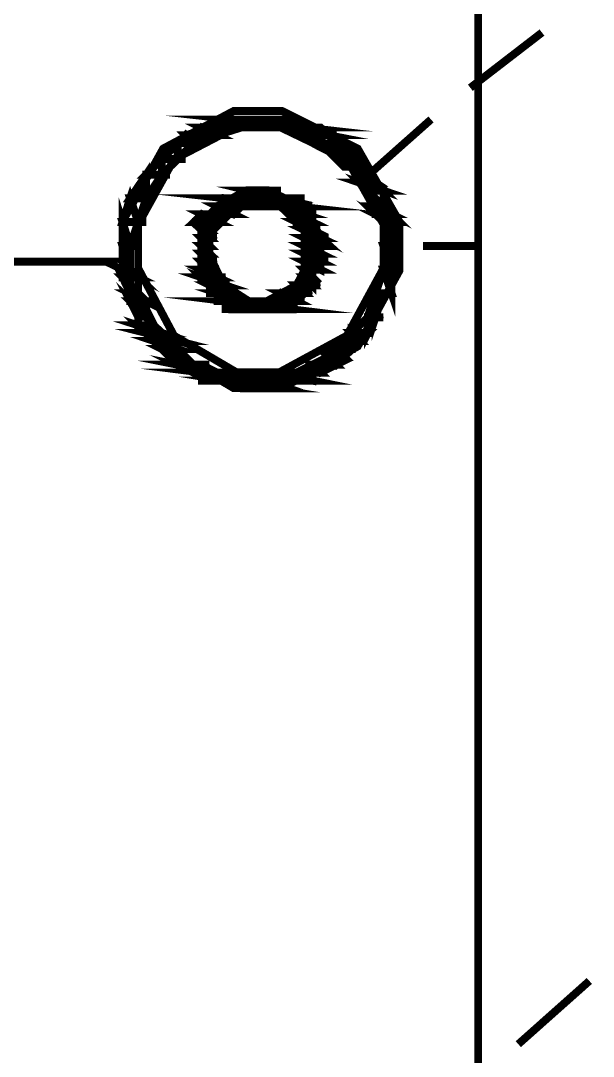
# Model space of a CAD drawing. Header units: metres. Extents: x -593 to 248, y 430 to 1024.
# Drawn here: x 36.92 to 39.99, y 674.62 to 680.17 of the extents above; entities that cross this region are included whole.
import ezdxf

# ---------------------------------------------------------------- set-up
doc = ezdxf.new("R2010")
doc.units = ezdxf.units.M
doc.header["$MEASUREMENT"] = 0
doc.layers.add('C00-00-00-BLACK', color=7, linetype='Continuous')
doc.layers.add('CFF-00-00', color=1, linetype='Continuous')

msp = doc.modelspace()

# ---------------------------------------------------------------- linework, layer by layer
at = {"layer": 'C00-00-00-BLACK', "const_width": 0.0423}
for points in [[(39.37, 671.0774), (39.37, 691.1284)], [(39.328, 679.8094), (39.712, 680.1054)], [(38.735, 679.3004), (39.117, 679.6394)], [(39.074, 678.9614), (39.37, 678.9614)], [(39.585, 674.6814), (39.966, 675.0204)]]:
    msp.add_lwpolyline(points, dxfattribs=at)
for points in [[(38.947, 678.9614), (38.947, 679.0924), (38.724, 679.4834), (38.319, 679.6844), (38.185, 679.6844), (38.058, 679.6844), (37.681, 679.4834), (37.463, 679.0924), (37.463, 678.9614), (37.463, 678.8274), (37.681, 678.4224), (38.058, 678.1994), (38.185, 678.1994), (38.319, 678.1994), (38.724, 678.4224), (38.947, 678.8274), (38.947, 678.9614)], [(38.355, 679.6394), (38.058, 679.6394), (38.439, 679.5964), (38.355, 679.6394)], [(38.058, 679.6394), (38.439, 679.5964), (37.929, 679.5964), (38.058, 679.6394)], [(38.1, 679.6394), (38.355, 679.6394), (38.058, 679.6394), (38.1, 679.6394)], [(38.185, 679.6394), (38.312, 679.6394), (38.1, 679.6394), (38.185, 679.6394)], [(38.312, 679.6394), (38.1, 679.6394), (38.355, 679.6394), (38.312, 679.6394)], [(38.355, 679.5964), (38.566, 679.5554), (38.439, 679.5554), (38.355, 679.5964)], [(38.439, 679.5554), (38.651, 679.4704), (38.566, 679.4704), (38.439, 679.5554)], [(38.862, 678.9614), (38.862, 679.0784), (38.666, 679.4254), (38.305, 679.5994), (38.185, 679.5994), (38.073, 679.5994), (37.739, 679.4254), (37.547, 679.0784), (37.547, 678.9614), (37.547, 678.8414), (37.739, 678.4804), (38.073, 678.2844), (38.185, 678.2844), (38.305, 678.2844), (38.666, 678.4804), (38.862, 678.8414), (38.862, 678.9614)], [(37.801, 679.5554), (37.843, 679.5124), (37.759, 679.5124), (37.801, 679.5554)], [(37.929, 679.5554), (37.801, 679.5554), (37.843, 679.5124), (37.929, 679.5554)], [(37.843, 679.5554), (37.929, 679.5554), (37.799, 679.5554), (37.843, 679.5554)], [(37.886, 679.5964), (37.97, 679.5554), (37.843, 679.5554), (37.886, 679.5964)], [(38.1, 679.5964), (37.886, 679.5964), (37.97, 679.5554), (38.1, 679.5964)], [(37.97, 679.5554), (37.843, 679.5554), (37.929, 679.5554), (37.97, 679.5554)], [(37.929, 679.5964), (38.481, 679.5964), (37.886, 679.5964), (37.929, 679.5964)], [(37.886, 679.5964), (38.481, 679.5964), (38.524, 679.5964), (37.886, 679.5964)], [(38.481, 679.5964), (38.524, 679.5964), (37.886, 679.5964), (38.481, 679.5964)], [(38.1, 679.5964), (38.143, 679.5964), (37.886, 679.5964), (38.1, 679.5964)], [(38.1, 679.5964), (37.886, 679.5964), (38.228, 679.5964), (38.1, 679.5964)], [(38.439, 679.5964), (37.929, 679.5964), (38.481, 679.5964), (38.439, 679.5964)], [(38.524, 679.5964), (38.355, 679.5964), (38.566, 679.5554), (38.524, 679.5964)], [(38.481, 679.5964), (38.228, 679.5964), (38.524, 679.5964), (38.481, 679.5964)], [(38.228, 679.5964), (38.524, 679.5964), (38.355, 679.5964), (38.228, 679.5964)], [(38.566, 679.5554), (38.439, 679.5554), (38.651, 679.4704), (38.566, 679.5554)], [(38.439, 679.5554), (38.568, 679.5554), (38.611, 679.5554), (38.439, 679.5554)], [(38.568, 679.5554), (38.611, 679.5554), (38.439, 679.5554), (38.568, 679.5554)], [(37.759, 679.5124), (37.759, 679.4274), (37.674, 679.4274), (37.759, 679.5124)], [(37.843, 679.5124), (37.759, 679.5124), (37.759, 679.4274), (37.843, 679.5124)], [(38.566, 679.4704), (38.735, 679.3854), (38.651, 679.3854), (38.566, 679.4704)], [(37.674, 679.4274), (37.674, 679.3434), (37.59, 679.3434), (37.674, 679.4274)], [(38.692, 679.4704), (38.566, 679.4704), (38.735, 679.3854), (38.692, 679.4704)], [(38.692, 679.4704), (38.735, 679.4704), (38.566, 679.4704), (38.692, 679.4704)], [(38.692, 679.4704), (38.566, 679.4704), (38.651, 679.4704), (38.692, 679.4704)], [(37.59, 679.3434), (37.59, 679.2164), (37.504, 679.2164), (37.59, 679.3434)], [(37.674, 679.4274), (37.759, 679.4274), (37.801, 679.4274), (37.674, 679.4274)], [(37.759, 679.4274), (37.801, 679.4274), (37.674, 679.4274), (37.759, 679.4274)], [(37.759, 679.4274), (37.674, 679.4274), (37.674, 679.3434), (37.759, 679.4274)], [(38.778, 679.3854), (38.692, 679.3854), (38.82, 679.3004), (38.778, 679.3854)], [(38.735, 679.3854), (38.651, 679.3854), (38.778, 679.3854), (38.735, 679.3854)], [(38.651, 679.3854), (38.778, 679.3854), (38.692, 679.3854), (38.651, 679.3854)], [(38.692, 679.3854), (38.82, 679.3004), (38.735, 679.3004), (38.692, 679.3854)], [(37.59, 679.3434), (37.674, 679.3434), (37.717, 679.3434), (37.59, 679.3434)], [(37.674, 679.3434), (37.717, 679.3434), (37.59, 679.3434), (37.674, 679.3434)], [(37.674, 679.3434), (37.59, 679.3434), (37.59, 679.2164), (37.674, 679.3434)], [(38.735, 679.3004), (38.862, 679.2574), (38.778, 679.2574), (38.735, 679.3004)], [(38.778, 679.2574), (38.862, 679.1734), (38.82, 679.1734), (38.778, 679.2574)], [(38.82, 679.3004), (38.735, 679.3004), (38.862, 679.2574), (38.82, 679.3004)], [(37.504, 679.2164), (37.547, 679.0894), (37.463, 679.0894), (37.504, 679.2164)], [(37.59, 679.2164), (37.504, 679.2164), (37.547, 679.0894), (37.59, 679.2164)], [(37.504, 679.2164), (37.59, 679.2164), (37.632, 679.2164), (37.504, 679.2164)], [(37.59, 679.2164), (37.632, 679.2164), (37.504, 679.2164), (37.59, 679.2164)], [(38.396, 679.2164), (38.016, 679.2164), (38.396, 679.1734), (38.396, 679.2164)], [(38.524, 678.9614), (38.524, 679.0154), (38.418, 679.1754), (38.243, 679.2604), (38.185, 679.2604), (38.131, 679.2604), (37.973, 679.1754), (37.889, 679.0154), (37.889, 678.9614), (37.889, 678.9034), (37.973, 678.7294), (38.131, 678.6234), (38.185, 678.6234), (38.243, 678.6234), (38.418, 678.7294), (38.524, 678.9034), (38.524, 678.9614)], [(38.481, 678.9614), (38.481, 679.0264), (38.258, 679.2164), (38.185, 679.2164), (38.12, 679.2164), (37.929, 679.0264), (37.929, 678.9614), (37.929, 678.9094), (38.007, 678.7504), (38.14, 678.6654), (38.185, 678.6654), (38.237, 678.6654), (38.396, 678.7504), (38.481, 678.9094), (38.481, 678.9614)], [(38.143, 679.2574), (38.312, 679.2164), (38.058, 679.2164), (38.143, 679.2574)], [(38.269, 679.2574), (38.143, 679.2574), (38.312, 679.2164), (38.269, 679.2574)], [(38.016, 679.2164), (38.396, 679.1734), (38.016, 679.1734), (38.016, 679.2164)], [(38.058, 679.2164), (38.355, 679.2164), (38.016, 679.2164), (38.058, 679.2164)], [(38.396, 679.2164), (38.439, 679.2164), (38.016, 679.2164), (38.396, 679.2164)], [(38.396, 679.2164), (38.016, 679.2164), (38.355, 679.2164), (38.396, 679.2164)], [(38.312, 679.2164), (38.058, 679.2164), (38.312, 679.2164)], [(38.058, 679.2164), (38.312, 679.2164), (38.355, 679.2164), (38.058, 679.2164)], [(38.312, 679.2164), (38.058, 679.2164), (38.355, 679.2164), (38.312, 679.2164)], [(38.185, 679.2574), (38.228, 679.2574), (38.143, 679.2574), (38.185, 679.2574)], [(38.269, 679.2574), (38.312, 679.2574), (38.143, 679.2574), (38.269, 679.2574)], [(38.269, 679.2574), (38.143, 679.2574), (38.228, 679.2574), (38.269, 679.2574)], [(38.862, 679.2574), (38.778, 679.2574), (38.862, 679.1734), (38.862, 679.2574)], [(37.463, 679.0894), (37.504, 678.9614), (37.463, 678.9614), (37.463, 679.0894)], [(37.973, 679.1734), (38.058, 679.1314), (37.932, 679.1314), (37.973, 679.1734)], [(38.1, 679.1734), (37.973, 679.1734), (38.058, 679.1314), (38.1, 679.1734)], [(38.016, 679.1734), (38.1, 679.1734), (37.97, 679.1734), (38.016, 679.1734)], [(38.1, 679.1734), (37.97, 679.1734), (38.1, 679.1734)], [(37.97, 679.1734), (38.1, 679.1734), (38.143, 679.1734), (37.97, 679.1734)], [(38.016, 679.1734), (38.145, 679.1734), (38.188, 679.1734), (38.016, 679.1734)], [(38.145, 679.1734), (38.188, 679.1734), (38.016, 679.1734), (38.145, 679.1734)], [(38.143, 679.1734), (38.185, 679.1734), (38.016, 679.1734), (38.143, 679.1734)], [(38.143, 679.1734), (38.016, 679.1734), (38.185, 679.1734), (38.143, 679.1734)], [(38.143, 679.1734), (38.016, 679.1734), (38.1, 679.1734), (38.143, 679.1734)], [(38.396, 679.1734), (38.185, 679.1734), (38.396, 679.1734)], [(38.185, 679.1734), (38.396, 679.1734), (38.228, 679.1734), (38.185, 679.1734)], [(38.439, 679.1734), (38.312, 679.1734), (38.439, 679.1314), (38.439, 679.1734)], [(38.228, 679.1734), (38.357, 679.1734), (38.399, 679.1734), (38.228, 679.1734)], [(38.357, 679.1734), (38.399, 679.1734), (38.228, 679.1734), (38.357, 679.1734)], [(38.396, 679.1734), (38.228, 679.1734), (38.396, 679.1734)], [(38.228, 679.1734), (38.396, 679.1734), (38.269, 679.1734), (38.228, 679.1734)], [(38.312, 679.1734), (38.439, 679.1314), (38.355, 679.1314), (38.312, 679.1734)], [(38.396, 679.1734), (38.269, 679.1734), (38.439, 679.1734), (38.396, 679.1734)], [(38.269, 679.1734), (38.439, 679.1734), (38.312, 679.1734), (38.269, 679.1734)], [(38.439, 679.1734), (38.312, 679.1734), (38.439, 679.1734)], [(38.312, 679.1734), (38.439, 679.1734), (38.481, 679.1734), (38.312, 679.1734)], [(38.82, 679.1314), (38.905, 679.0894), (38.862, 679.0894), (38.82, 679.1314)], [(38.862, 679.1734), (38.82, 679.1734), (38.905, 679.1314), (38.862, 679.1734)], [(38.82, 679.1734), (38.905, 679.1314), (38.82, 679.1314), (38.82, 679.1734)], [(38.862, 679.0894), (38.905, 678.9594), (38.862, 678.9594), (38.862, 679.0894)], [(37.889, 679.1314), (37.973, 679.0894), (37.846, 679.0894), (37.889, 679.1314)], [(38.016, 679.1314), (37.889, 679.1314), (37.973, 679.0894), (38.016, 679.1314)], [(37.886, 679.0894), (37.929, 679.0464), (37.886, 679.0464), (37.886, 679.0894)], [(37.97, 679.1314), (38.016, 679.1314), (37.929, 679.1314), (37.97, 679.1314)], [(37.929, 679.1314), (38.013, 679.1314), (38.055, 679.1314), (37.929, 679.1314)], [(38.013, 679.1314), (38.055, 679.1314), (37.929, 679.1314), (38.013, 679.1314)], [(38.058, 679.1314), (37.97, 679.1314), (38.016, 679.1314), (38.058, 679.1314)], [(38.396, 679.0894), (38.481, 679.0464), (38.439, 679.0464), (38.396, 679.0894)], [(38.481, 679.1314), (38.396, 679.1314), (38.481, 679.0894), (38.481, 679.1314)], [(38.439, 679.1314), (38.355, 679.1314), (38.481, 679.1314), (38.439, 679.1314)], [(38.355, 679.1314), (38.481, 679.1314), (38.396, 679.1314), (38.355, 679.1314)], [(38.396, 679.1314), (38.481, 679.0894), (38.396, 679.0894), (38.396, 679.1314)], [(38.905, 679.1314), (38.82, 679.1314), (38.905, 679.0894), (38.905, 679.1314)], [(37.547, 679.0894), (37.463, 679.0894), (37.504, 678.9614), (37.547, 679.0894)], [(37.463, 679.0894), (37.547, 679.0894), (37.59, 679.0894), (37.463, 679.0894)], [(37.547, 679.0894), (37.59, 679.0894), (37.463, 679.0894), (37.547, 679.0894)], [(37.463, 678.9614), (37.504, 678.8314), (37.463, 678.8314), (37.463, 678.9614)], [(37.97, 679.0894), (37.886, 679.0894), (37.929, 679.0464), (37.97, 679.0894)], [(37.886, 679.0894), (37.97, 679.0894), (38.013, 679.0894), (37.886, 679.0894)], [(37.97, 679.0894), (38.013, 679.0894), (37.886, 679.0894), (37.97, 679.0894)], [(37.886, 679.0464), (37.929, 679.0044), (37.886, 679.0044), (37.886, 679.0464)], [(38.481, 679.0894), (38.396, 679.0894), (38.481, 679.0464), (38.481, 679.0894)], [(38.481, 679.0464), (38.439, 679.0464), (38.527, 679.0044), (38.481, 679.0464)], [(38.439, 679.0464), (38.527, 679.0044), (38.439, 679.0044), (38.439, 679.0464)], [(38.905, 679.0894), (38.862, 679.0894), (38.905, 678.9594), (38.905, 679.0894)], [(38.862, 678.9614), (38.905, 678.8314), (38.862, 678.8314), (38.862, 678.9614)], [(37.929, 679.0464), (37.886, 679.0464), (37.929, 679.0044), (37.929, 679.0464)], [(37.929, 679.0044), (37.886, 679.0044), (37.929, 678.9614), (37.929, 679.0044)], [(37.886, 679.0044), (37.929, 678.9614), (37.886, 678.9614), (37.886, 679.0044)], [(37.886, 679.0044), (37.929, 679.0044), (37.97, 679.0044), (37.886, 679.0044)], [(37.929, 679.0044), (37.97, 679.0044), (37.886, 679.0044), (37.929, 679.0044)], [(38.524, 679.0044), (38.439, 679.0044), (38.524, 678.9614), (38.524, 679.0044)], [(38.481, 679.0464), (38.439, 679.0464), (38.481, 679.0464)], [(38.439, 679.0464), (38.481, 679.0464), (38.524, 679.0464), (38.439, 679.0464)], [(38.439, 679.0044), (38.524, 678.9614), (38.439, 678.9614), (38.439, 679.0044)], [(38.527, 679.0044), (38.439, 679.0044), (38.527, 679.0044)], [(38.439, 679.0044), (38.527, 679.0044), (38.568, 679.0044), (38.439, 679.0044)], [(37.504, 678.9614), (37.463, 678.9614), (37.504, 678.8314), (37.504, 678.9614)], [(37.463, 678.9614), (37.504, 678.9614), (37.547, 678.9614), (37.463, 678.9614)], [(37.504, 678.9614), (37.547, 678.9614), (37.463, 678.9614), (37.504, 678.9614)], [(37.929, 678.9614), (37.886, 678.9614), (37.929, 678.9204), (37.929, 678.9614)], [(37.886, 678.9614), (37.929, 678.9204), (37.886, 678.9204), (37.886, 678.9614)], [(37.886, 678.9204), (37.929, 678.8774), (37.886, 678.8774), (37.886, 678.9204)], [(38.524, 678.9614), (38.439, 678.9614), (38.524, 678.9204), (38.524, 678.9614)], [(38.439, 678.9614), (38.524, 678.9204), (38.439, 678.9204), (38.439, 678.9614)], [(38.905, 678.9614), (38.862, 678.9614), (38.905, 678.8314), (38.905, 678.9614)], [(38.862, 678.9614), (38.905, 678.9614), (38.947, 678.9614), (38.862, 678.9614)], [(38.905, 678.9614), (38.947, 678.9614), (38.862, 678.9614), (38.905, 678.9614)], [(37.929, 678.9204), (37.886, 678.9204), (37.929, 678.8774), (37.929, 678.9204)], [(37.886, 678.8774), (37.929, 678.8344), (37.886, 678.8344), (37.886, 678.8774)], [(38.524, 678.9204), (38.439, 678.9204), (38.524, 678.8774), (38.524, 678.9204)], [(38.439, 678.9204), (38.524, 678.8774), (38.439, 678.8774), (38.439, 678.9204)], [(38.439, 678.8774), (38.524, 678.8344), (38.439, 678.8344), (38.439, 678.8774)], [(37.504, 678.8344), (37.463, 678.8344), (37.547, 678.7934), (37.504, 678.8344)], [(37.463, 678.7934), (37.547, 678.7084), (37.504, 678.7084), (37.463, 678.7934)], [(37.463, 678.8344), (37.547, 678.7934), (37.463, 678.7934), (37.463, 678.8344)], [(37.929, 678.8344), (37.886, 678.8344), (37.973, 678.7934), (37.929, 678.8344)], [(37.929, 678.8774), (37.886, 678.8774), (37.929, 678.8344), (37.929, 678.8774)], [(37.929, 678.8774), (37.886, 678.8774), (37.929, 678.8774)], [(37.886, 678.8774), (37.929, 678.8774), (37.97, 678.8774), (37.886, 678.8774)], [(37.886, 678.8344), (37.973, 678.7934), (37.886, 678.7934), (37.886, 678.8344)], [(37.929, 678.8344), (37.886, 678.8344), (37.929, 678.8344)], [(37.886, 678.8344), (37.929, 678.8344), (37.97, 678.8344), (37.886, 678.8344)], [(38.524, 678.8774), (38.439, 678.8774), (38.524, 678.8344), (38.524, 678.8774)], [(38.481, 678.8344), (38.439, 678.8344), (38.481, 678.7934), (38.481, 678.8344)], [(38.439, 678.8774), (38.524, 678.8774), (38.566, 678.8774), (38.439, 678.8774)], [(38.524, 678.8774), (38.566, 678.8774), (38.439, 678.8774), (38.524, 678.8774)], [(38.439, 678.8344), (38.481, 678.7934), (38.439, 678.7934), (38.439, 678.8344)], [(38.481, 678.8344), (38.524, 678.8344), (38.439, 678.8344), (38.481, 678.8344)], [(38.481, 678.8344), (38.439, 678.8344), (38.524, 678.8344), (38.481, 678.8344)], [(38.862, 678.8344), (38.905, 678.7084), (38.82, 678.7084), (38.862, 678.8344)], [(38.905, 678.8344), (38.862, 678.8344), (38.905, 678.7084), (38.905, 678.8344)], [(38.862, 678.8344), (38.905, 678.8344), (38.947, 678.8344), (38.862, 678.8344)], [(38.905, 678.8344), (38.947, 678.8344), (38.862, 678.8344), (38.905, 678.8344)], [(37.547, 678.7934), (37.463, 678.7934), (37.547, 678.7084), (37.547, 678.7934)], [(37.97, 678.7934), (37.886, 678.7934), (38.013, 678.7504), (37.97, 678.7934)], [(37.886, 678.7934), (38.013, 678.7504), (37.929, 678.7504), (37.886, 678.7934)], [(37.973, 678.7934), (37.886, 678.7934), (37.973, 678.7934)], [(37.886, 678.7934), (37.973, 678.7934), (38.016, 678.7934), (37.886, 678.7934)], [(38.439, 678.7934), (38.481, 678.7504), (38.396, 678.7504), (38.439, 678.7934)], [(38.481, 678.7934), (38.439, 678.7934), (38.481, 678.7504), (38.481, 678.7934)], [(38.82, 678.7084), (38.82, 678.5814), (38.778, 678.5814), (38.82, 678.7084)], [(37.547, 678.7084), (37.504, 678.7084), (37.59, 678.6654), (37.547, 678.7084)], [(37.504, 678.6654), (37.59, 678.5814), (37.547, 678.5814), (37.504, 678.6654)], [(37.504, 678.7084), (37.59, 678.6654), (37.504, 678.6654), (37.504, 678.7084)], [(38.016, 678.7504), (37.932, 678.7504), (38.016, 678.7084), (38.016, 678.7504)], [(37.932, 678.7504), (38.016, 678.7084), (37.932, 678.7084), (37.932, 678.7504)], [(37.973, 678.7084), (38.1, 678.6654), (37.973, 678.6654), (37.973, 678.7084)], [(38.396, 678.7504), (38.439, 678.7084), (38.355, 678.7084), (38.396, 678.7504)], [(38.481, 678.7504), (38.396, 678.7504), (38.439, 678.7084), (38.481, 678.7504)], [(38.481, 678.7504), (38.396, 678.7504), (38.481, 678.7504)], [(38.396, 678.7504), (38.481, 678.7504), (38.524, 678.7504), (38.396, 678.7504)], [(37.59, 678.6654), (37.504, 678.6654), (37.59, 678.5814), (37.59, 678.6654)], [(38.396, 678.6654), (38.016, 678.6654), (38.355, 678.6234), (38.396, 678.6654)], [(38.058, 678.7084), (37.973, 678.7084), (38.1, 678.6654), (38.058, 678.7084)], [(38.016, 678.7084), (37.932, 678.7084), (38.016, 678.7084)], [(37.932, 678.7084), (38.016, 678.7084), (38.058, 678.7084), (37.932, 678.7084)], [(38.016, 678.7084), (37.932, 678.7084), (38.058, 678.7084), (38.016, 678.7084)], [(37.932, 678.7084), (38.058, 678.7084), (37.973, 678.7084), (37.932, 678.7084)], [(38.143, 678.6654), (37.97, 678.6654), (38.185, 678.6654), (38.143, 678.6654)], [(37.97, 678.6654), (38.185, 678.6654), (38.016, 678.6654), (37.97, 678.6654)], [(38.143, 678.6654), (38.185, 678.6654), (37.973, 678.6654), (38.143, 678.6654)], [(38.143, 678.6654), (37.973, 678.6654), (38.1, 678.6654), (38.143, 678.6654)], [(38.016, 678.6654), (38.355, 678.6234), (38.016, 678.6234), (38.016, 678.6654)], [(38.016, 678.6654), (38.145, 678.6654), (38.188, 678.6654), (38.016, 678.6654)], [(38.145, 678.6654), (38.188, 678.6654), (38.016, 678.6654), (38.145, 678.6654)], [(38.228, 678.6654), (38.396, 678.6654), (38.185, 678.6654), (38.228, 678.6654)], [(38.269, 678.6654), (38.396, 678.6654), (38.228, 678.6654), (38.269, 678.6654)], [(38.396, 678.6654), (38.228, 678.6654), (38.396, 678.6654)], [(38.228, 678.6654), (38.396, 678.6654), (38.439, 678.6654), (38.228, 678.6654)], [(38.396, 678.6654), (38.228, 678.6654), (38.396, 678.6654)], [(38.312, 678.7084), (38.396, 678.6654), (38.269, 678.6654), (38.312, 678.7084)], [(38.439, 678.7084), (38.312, 678.7084), (38.396, 678.6654), (38.439, 678.7084)], [(38.396, 678.6654), (38.269, 678.6654), (38.396, 678.6654)], [(38.355, 678.7084), (38.439, 678.7084), (38.312, 678.7084), (38.355, 678.7084)], [(38.355, 678.7084), (38.439, 678.7084), (38.481, 678.7084), (38.355, 678.7084)], [(38.439, 678.7084), (38.481, 678.7084), (38.355, 678.7084), (38.439, 678.7084)], [(38.439, 678.7084), (38.355, 678.7084), (38.439, 678.7084)], [(38.862, 678.7084), (38.905, 678.7084), (38.82, 678.7084), (38.862, 678.7084)], [(38.862, 678.7084), (38.82, 678.7084), (38.905, 678.7084), (38.862, 678.7084)], [(38.862, 678.7084), (38.82, 678.7084), (38.82, 678.5814), (38.862, 678.7084)], [(37.59, 678.6204), (37.547, 678.6204), (37.632, 678.5354), (37.59, 678.6204)], [(37.547, 678.6204), (37.632, 678.5354), (37.547, 678.5354), (37.547, 678.6204)], [(38.355, 678.6234), (38.016, 678.6234), (38.058, 678.6234), (38.355, 678.6234)], [(38.016, 678.6204), (38.355, 678.6204), (38.396, 678.6204), (38.016, 678.6204)], [(38.355, 678.6204), (38.058, 678.6204), (38.269, 678.6204), (38.355, 678.6204)], [(38.058, 678.6204), (38.269, 678.6204), (38.1, 678.6204), (38.058, 678.6204)], [(38.269, 678.6204), (38.1, 678.6204), (38.269, 678.6204)], [(38.1, 678.6204), (38.269, 678.6204), (38.312, 678.6204), (38.1, 678.6204)], [(38.228, 678.6204), (38.143, 678.6204), (38.1, 678.6204), (38.228, 678.6204)], [(38.1, 678.6204), (38.269, 678.6204), (38.228, 678.6204), (38.1, 678.6204)], [(38.228, 678.6204), (38.269, 678.6204), (38.143, 678.6204), (38.228, 678.6204)], [(38.778, 678.5784), (38.778, 678.4944), (38.692, 678.4944), (38.778, 678.5784)], [(37.547, 678.5354), (37.674, 678.4944), (37.59, 678.4944), (37.547, 678.5354)], [(38.778, 678.5784), (38.82, 678.5784), (38.862, 678.5784), (38.778, 678.5784)], [(38.82, 678.5784), (38.862, 678.5784), (38.778, 678.5784), (38.82, 678.5784)], [(38.82, 678.5784), (38.778, 678.5784), (38.778, 678.4944), (38.82, 678.5784)], [(37.632, 678.5354), (37.547, 678.5354), (37.674, 678.4944), (37.632, 678.5354)], [(37.674, 678.4944), (37.59, 678.4944), (37.759, 678.4514), (37.674, 678.4944)], [(37.59, 678.4944), (37.759, 678.4514), (37.632, 678.4514), (37.59, 678.4944)], [(38.778, 678.4944), (38.692, 678.4944), (38.735, 678.4514), (38.778, 678.4944)], [(38.692, 678.4944), (38.735, 678.4514), (38.692, 678.4514), (38.692, 678.4944)], [(37.759, 678.4514), (37.632, 678.4514), (37.759, 678.4084), (37.759, 678.4514)], [(37.632, 678.4514), (37.759, 678.4084), (37.674, 678.4084), (37.632, 678.4514)], [(37.674, 678.4084), (37.843, 678.3244), (37.759, 678.3244), (37.674, 678.4084)], [(38.692, 678.4514), (38.692, 678.4084), (38.608, 678.4084), (38.692, 678.4514)], [(38.735, 678.4514), (38.692, 678.4514), (38.692, 678.4084), (38.735, 678.4514)], [(37.759, 678.4084), (37.674, 678.4084), (37.843, 678.3244), (37.759, 678.4084)], [(38.608, 678.4084), (38.651, 678.3664), (38.566, 678.3664), (38.608, 678.4084)], [(38.692, 678.4084), (38.608, 678.4084), (38.651, 678.3664), (38.692, 678.4084)], [(37.759, 678.3244), (37.97, 678.2824), (37.843, 678.2824), (37.759, 678.3244)], [(38.481, 678.3244), (38.524, 678.2824), (38.396, 678.2824), (38.481, 678.3244)], [(38.566, 678.3664), (38.608, 678.3244), (38.481, 678.3244), (38.566, 678.3664)], [(38.651, 678.3664), (38.566, 678.3664), (38.608, 678.3244), (38.651, 678.3664)], [(37.886, 678.3244), (37.759, 678.3244), (37.97, 678.2824), (37.886, 678.3244)], [(38.1, 678.2824), (37.889, 678.2824), (38.228, 678.2394), (38.1, 678.2824)], [(37.886, 678.3244), (37.929, 678.3244), (37.759, 678.3244), (37.886, 678.3244)], [(37.886, 678.3244), (37.759, 678.3244), (37.843, 678.3244), (37.886, 678.3244)], [(37.97, 678.2824), (37.843, 678.2824), (38.058, 678.2824), (37.97, 678.2824)], [(37.843, 678.2824), (38.058, 678.2824), (37.886, 678.2824), (37.843, 678.2824)], [(38.1, 678.2824), (38.143, 678.2824), (37.886, 678.2824), (38.1, 678.2824)], [(38.1, 678.2824), (37.886, 678.2824), (38.058, 678.2824), (38.1, 678.2824)], [(37.889, 678.2824), (38.228, 678.2394), (37.889, 678.2394), (37.889, 678.2824)], [(38.481, 678.2824), (38.269, 678.2824), (38.481, 678.2394), (38.481, 678.2824)], [(38.269, 678.2824), (38.481, 678.2394), (38.228, 678.2394), (38.269, 678.2824)], [(38.355, 678.2824), (38.481, 678.2824), (38.269, 678.2824), (38.355, 678.2824)], [(38.396, 678.2824), (38.524, 678.2824), (38.355, 678.2824), (38.396, 678.2824)], [(38.524, 678.2824), (38.355, 678.2824), (38.481, 678.2824), (38.524, 678.2824)], [(38.524, 678.2824), (38.396, 678.2824), (38.524, 678.2824)], [(38.608, 678.3244), (38.481, 678.3244), (38.524, 678.2824), (38.608, 678.3244)], [(38.355, 678.2394), (38.016, 678.2394), (38.269, 678.1974), (38.355, 678.2394)], [(38.481, 678.2394), (37.886, 678.2394), (38.396, 678.2394), (38.481, 678.2394)], [(37.886, 678.2394), (38.396, 678.2394), (37.97, 678.2394), (37.886, 678.2394)], [(38.016, 678.2394), (38.269, 678.1974), (38.1, 678.1974), (38.016, 678.2394)], [(38.396, 678.2394), (37.97, 678.2394), (38.355, 678.2394), (38.396, 678.2394)], [(37.97, 678.2394), (38.355, 678.2394), (38.016, 678.2394), (37.97, 678.2394)], [(38.1, 678.1974), (38.269, 678.1974), (38.143, 678.1974), (38.1, 678.1974)]]:
    msp.add_lwpolyline(points, close=True, dxfattribs=at)
at = {"layer": 'C00-00-00-BLACK'}
for points in [[(38.058, 679.6394), (38.439, 679.5964), (37.929, 679.5964), (38.058, 679.6394)], [(38.1, 679.6394), (38.355, 679.6394), (38.058, 679.6394), (38.1, 679.6394)], [(38.355, 679.6394), (38.058, 679.6394), (38.439, 679.5964), (38.355, 679.6394)], [(38.185, 679.6394), (38.312, 679.6394), (38.1, 679.6394), (38.185, 679.6394)], [(38.312, 679.6394), (38.1, 679.6394), (38.355, 679.6394), (38.312, 679.6394)], [(37.886, 679.5964), (37.97, 679.5554), (37.843, 679.5554), (37.886, 679.5964)], [(37.929, 679.5964), (38.481, 679.5964), (37.886, 679.5964), (37.929, 679.5964)], [(37.886, 679.5964), (38.481, 679.5964), (38.524, 679.5964), (37.886, 679.5964)], [(38.481, 679.5964), (38.524, 679.5964), (37.886, 679.5964), (38.481, 679.5964)], [(38.1, 679.5964), (38.143, 679.5964), (37.886, 679.5964), (38.1, 679.5964)], [(38.1, 679.5964), (37.886, 679.5964), (38.228, 679.5964), (38.1, 679.5964)], [(38.1, 679.5964), (37.886, 679.5964), (37.97, 679.5554), (38.1, 679.5964)], [(38.439, 679.5964), (37.929, 679.5964), (38.481, 679.5964), (38.439, 679.5964)], [(38.481, 679.5964), (38.228, 679.5964), (38.524, 679.5964), (38.481, 679.5964)], [(38.228, 679.5964), (38.524, 679.5964), (38.355, 679.5964), (38.228, 679.5964)], [(38.524, 679.5964), (38.355, 679.5964), (38.566, 679.5554), (38.524, 679.5964)], [(38.355, 679.5964), (38.566, 679.5554), (38.439, 679.5554), (38.355, 679.5964)], [(37.801, 679.5554), (37.843, 679.5124), (37.759, 679.5124), (37.801, 679.5554)], [(37.843, 679.5554), (37.929, 679.5554), (37.799, 679.5554), (37.843, 679.5554)], [(37.929, 679.5554), (37.801, 679.5554), (37.843, 679.5124), (37.929, 679.5554)], [(37.97, 679.5554), (37.843, 679.5554), (37.929, 679.5554), (37.97, 679.5554)], [(38.439, 679.5554), (38.568, 679.5554), (38.611, 679.5554), (38.439, 679.5554)], [(38.568, 679.5554), (38.611, 679.5554), (38.439, 679.5554), (38.568, 679.5554)], [(38.566, 679.5554), (38.439, 679.5554), (38.651, 679.4704), (38.566, 679.5554)], [(38.439, 679.5554), (38.651, 679.4704), (38.566, 679.4704), (38.439, 679.5554)], [(37.759, 679.5124), (37.759, 679.4274), (37.674, 679.4274), (37.759, 679.5124)], [(37.843, 679.5124), (37.759, 679.5124), (37.759, 679.4274), (37.843, 679.5124)], [(38.692, 679.4704), (38.735, 679.4704), (38.566, 679.4704), (38.692, 679.4704)], [(38.692, 679.4704), (38.566, 679.4704), (38.651, 679.4704), (38.692, 679.4704)], [(38.692, 679.4704), (38.566, 679.4704), (38.735, 679.3854), (38.692, 679.4704)], [(38.566, 679.4704), (38.735, 679.3854), (38.651, 679.3854), (38.566, 679.4704)], [(37.674, 679.4274), (37.674, 679.3434), (37.59, 679.3434), (37.674, 679.4274)], [(37.674, 679.4274), (37.759, 679.4274), (37.801, 679.4274), (37.674, 679.4274)], [(37.759, 679.4274), (37.801, 679.4274), (37.674, 679.4274), (37.759, 679.4274)], [(37.759, 679.4274), (37.674, 679.4274), (37.674, 679.3434), (37.759, 679.4274)], [(38.735, 679.3854), (38.651, 679.3854), (38.778, 679.3854), (38.735, 679.3854)], [(38.651, 679.3854), (38.778, 679.3854), (38.692, 679.3854), (38.651, 679.3854)], [(38.778, 679.3854), (38.692, 679.3854), (38.82, 679.3004), (38.778, 679.3854)], [(38.692, 679.3854), (38.82, 679.3004), (38.735, 679.3004), (38.692, 679.3854)], [(37.59, 679.3434), (37.59, 679.2164), (37.504, 679.2164), (37.59, 679.3434)], [(37.59, 679.3434), (37.674, 679.3434), (37.717, 679.3434), (37.59, 679.3434)], [(37.674, 679.3434), (37.717, 679.3434), (37.59, 679.3434), (37.674, 679.3434)], [(37.674, 679.3434), (37.59, 679.3434), (37.59, 679.2164), (37.674, 679.3434)], [(38.82, 679.3004), (38.735, 679.3004), (38.862, 679.2574), (38.82, 679.3004)], [(38.735, 679.3004), (38.862, 679.2574), (38.778, 679.2574), (38.735, 679.3004)], [(38.143, 679.2574), (38.312, 679.2164), (38.058, 679.2164), (38.143, 679.2574)], [(38.185, 679.2574), (38.228, 679.2574), (38.143, 679.2574), (38.185, 679.2574)], [(38.269, 679.2574), (38.312, 679.2574), (38.143, 679.2574), (38.269, 679.2574)], [(38.269, 679.2574), (38.143, 679.2574), (38.228, 679.2574), (38.269, 679.2574)], [(38.269, 679.2574), (38.143, 679.2574), (38.312, 679.2164), (38.269, 679.2574)], [(38.862, 679.2574), (38.778, 679.2574), (38.862, 679.1734), (38.862, 679.2574)], [(38.778, 679.2574), (38.862, 679.1734), (38.82, 679.1734), (38.778, 679.2574)], [(37.504, 679.2164), (37.547, 679.0894), (37.463, 679.0894), (37.504, 679.2164)], [(37.504, 679.2164), (37.59, 679.2164), (37.632, 679.2164), (37.504, 679.2164)], [(37.59, 679.2164), (37.632, 679.2164), (37.504, 679.2164), (37.59, 679.2164)], [(37.59, 679.2164), (37.504, 679.2164), (37.547, 679.0894), (37.59, 679.2164)], [(38.058, 679.2164), (38.355, 679.2164), (38.016, 679.2164), (38.058, 679.2164)], [(38.396, 679.2164), (38.439, 679.2164), (38.016, 679.2164), (38.396, 679.2164)], [(38.396, 679.2164), (38.016, 679.2164), (38.355, 679.2164), (38.396, 679.2164)], [(38.396, 679.2164), (38.016, 679.2164), (38.396, 679.1734), (38.396, 679.2164)], [(38.016, 679.2164), (38.396, 679.1734), (38.016, 679.1734), (38.016, 679.2164)], [(38.312, 679.2164), (38.058, 679.2164), (38.312, 679.2164)], [(38.058, 679.2164), (38.312, 679.2164), (38.355, 679.2164), (38.058, 679.2164)], [(38.312, 679.2164), (38.058, 679.2164), (38.355, 679.2164), (38.312, 679.2164)], [(37.889, 679.1314), (37.973, 679.0894), (37.846, 679.0894), (37.889, 679.1314)], [(38.016, 679.1314), (37.889, 679.1314), (37.973, 679.0894), (38.016, 679.1314)], [(37.97, 679.1314), (38.016, 679.1314), (37.929, 679.1314), (37.97, 679.1314)], [(37.929, 679.1314), (38.013, 679.1314), (38.055, 679.1314), (37.929, 679.1314)], [(38.013, 679.1314), (38.055, 679.1314), (37.929, 679.1314), (38.013, 679.1314)], [(37.973, 679.1734), (38.058, 679.1314), (37.932, 679.1314), (37.973, 679.1734)], [(38.016, 679.1734), (38.1, 679.1734), (37.97, 679.1734), (38.016, 679.1734)], [(38.1, 679.1734), (37.97, 679.1734), (38.1, 679.1734)], [(37.97, 679.1734), (38.1, 679.1734), (38.143, 679.1734), (37.97, 679.1734)], [(38.058, 679.1314), (37.97, 679.1314), (38.016, 679.1314), (38.058, 679.1314)], [(38.1, 679.1734), (37.973, 679.1734), (38.058, 679.1314), (38.1, 679.1734)], [(38.016, 679.1734), (38.145, 679.1734), (38.188, 679.1734), (38.016, 679.1734)], [(38.145, 679.1734), (38.188, 679.1734), (38.016, 679.1734), (38.145, 679.1734)], [(38.143, 679.1734), (38.185, 679.1734), (38.016, 679.1734), (38.143, 679.1734)], [(38.143, 679.1734), (38.016, 679.1734), (38.185, 679.1734), (38.143, 679.1734)], [(38.143, 679.1734), (38.016, 679.1734), (38.1, 679.1734), (38.143, 679.1734)], [(38.396, 679.1734), (38.185, 679.1734), (38.396, 679.1734)], [(38.185, 679.1734), (38.396, 679.1734), (38.228, 679.1734), (38.185, 679.1734)], [(38.228, 679.1734), (38.357, 679.1734), (38.399, 679.1734), (38.228, 679.1734)], [(38.357, 679.1734), (38.399, 679.1734), (38.228, 679.1734), (38.357, 679.1734)], [(38.396, 679.1734), (38.228, 679.1734), (38.396, 679.1734)], [(38.228, 679.1734), (38.396, 679.1734), (38.269, 679.1734), (38.228, 679.1734)], [(38.396, 679.1734), (38.269, 679.1734), (38.439, 679.1734), (38.396, 679.1734)], [(38.269, 679.1734), (38.439, 679.1734), (38.312, 679.1734), (38.269, 679.1734)], [(38.439, 679.1734), (38.312, 679.1734), (38.439, 679.1734)], [(38.312, 679.1734), (38.439, 679.1734), (38.481, 679.1734), (38.312, 679.1734)], [(38.439, 679.1734), (38.312, 679.1734), (38.439, 679.1314), (38.439, 679.1734)], [(38.312, 679.1734), (38.439, 679.1314), (38.355, 679.1314), (38.312, 679.1734)], [(38.439, 679.1314), (38.355, 679.1314), (38.481, 679.1314), (38.439, 679.1314)], [(38.355, 679.1314), (38.481, 679.1314), (38.396, 679.1314), (38.355, 679.1314)], [(38.481, 679.1314), (38.396, 679.1314), (38.481, 679.0894), (38.481, 679.1314)], [(38.396, 679.1314), (38.481, 679.0894), (38.396, 679.0894), (38.396, 679.1314)], [(38.862, 679.1734), (38.82, 679.1734), (38.905, 679.1314), (38.862, 679.1734)], [(38.82, 679.1734), (38.905, 679.1314), (38.82, 679.1314), (38.82, 679.1734)], [(38.905, 679.1314), (38.82, 679.1314), (38.905, 679.0894), (38.905, 679.1314)], [(38.82, 679.1314), (38.905, 679.0894), (38.862, 679.0894), (38.82, 679.1314)], [(37.463, 679.0894), (37.547, 679.0894), (37.59, 679.0894), (37.463, 679.0894)], [(37.547, 679.0894), (37.59, 679.0894), (37.463, 679.0894), (37.547, 679.0894)], [(37.547, 679.0894), (37.463, 679.0894), (37.504, 678.9614), (37.547, 679.0894)], [(37.463, 679.0894), (37.504, 678.9614), (37.463, 678.9614), (37.463, 679.0894)], [(37.886, 679.0894), (37.97, 679.0894), (38.013, 679.0894), (37.886, 679.0894)], [(37.97, 679.0894), (38.013, 679.0894), (37.886, 679.0894), (37.97, 679.0894)], [(37.97, 679.0894), (37.886, 679.0894), (37.929, 679.0464), (37.97, 679.0894)], [(37.886, 679.0894), (37.929, 679.0464), (37.886, 679.0464), (37.886, 679.0894)], [(38.481, 679.0894), (38.396, 679.0894), (38.481, 679.0464), (38.481, 679.0894)], [(38.396, 679.0894), (38.481, 679.0464), (38.439, 679.0464), (38.396, 679.0894)], [(38.905, 679.0894), (38.862, 679.0894), (38.905, 678.9594), (38.905, 679.0894)], [(38.862, 679.0894), (38.905, 678.9594), (38.862, 678.9594), (38.862, 679.0894)], [(37.929, 679.0464), (37.886, 679.0464), (37.929, 679.0044), (37.929, 679.0464)], [(37.886, 679.0464), (37.929, 679.0044), (37.886, 679.0044), (37.886, 679.0464)], [(38.481, 679.0464), (38.439, 679.0464), (38.481, 679.0464)], [(38.439, 679.0464), (38.481, 679.0464), (38.524, 679.0464), (38.439, 679.0464)], [(38.481, 679.0464), (38.439, 679.0464), (38.527, 679.0044), (38.481, 679.0464)], [(38.439, 679.0464), (38.527, 679.0044), (38.439, 679.0044), (38.439, 679.0464)], [(37.463, 678.9614), (37.504, 678.9614), (37.547, 678.9614), (37.463, 678.9614)], [(37.504, 678.9614), (37.547, 678.9614), (37.463, 678.9614), (37.504, 678.9614)], [(37.504, 678.9614), (37.463, 678.9614), (37.504, 678.8314), (37.504, 678.9614)], [(37.463, 678.9614), (37.504, 678.8314), (37.463, 678.8314), (37.463, 678.9614)], [(37.886, 679.0044), (37.929, 679.0044), (37.97, 679.0044), (37.886, 679.0044)], [(37.929, 679.0044), (37.97, 679.0044), (37.886, 679.0044), (37.929, 679.0044)], [(37.929, 679.0044), (37.886, 679.0044), (37.929, 678.9614), (37.929, 679.0044)], [(37.886, 679.0044), (37.929, 678.9614), (37.886, 678.9614), (37.886, 679.0044)], [(37.929, 678.9614), (37.886, 678.9614), (37.929, 678.9204), (37.929, 678.9614)], [(37.886, 678.9614), (37.929, 678.9204), (37.886, 678.9204), (37.886, 678.9614)], [(38.527, 679.0044), (38.439, 679.0044), (38.527, 679.0044)], [(38.439, 679.0044), (38.527, 679.0044), (38.568, 679.0044), (38.439, 679.0044)], [(38.524, 679.0044), (38.439, 679.0044), (38.524, 678.9614), (38.524, 679.0044)], [(38.439, 679.0044), (38.524, 678.9614), (38.439, 678.9614), (38.439, 679.0044)], [(38.524, 678.9614), (38.439, 678.9614), (38.524, 678.9204), (38.524, 678.9614)], [(38.439, 678.9614), (38.524, 678.9204), (38.439, 678.9204), (38.439, 678.9614)], [(38.862, 678.9614), (38.905, 678.9614), (38.947, 678.9614), (38.862, 678.9614)], [(38.905, 678.9614), (38.947, 678.9614), (38.862, 678.9614), (38.905, 678.9614)], [(38.905, 678.9614), (38.862, 678.9614), (38.905, 678.8314), (38.905, 678.9614)], [(38.862, 678.9614), (38.905, 678.8314), (38.862, 678.8314), (38.862, 678.9614)], [(37.929, 678.9204), (37.886, 678.9204), (37.929, 678.8774), (37.929, 678.9204)], [(37.886, 678.9204), (37.929, 678.8774), (37.886, 678.8774), (37.886, 678.9204)], [(38.524, 678.9204), (38.439, 678.9204), (38.524, 678.8774), (38.524, 678.9204)], [(38.439, 678.9204), (38.524, 678.8774), (38.439, 678.8774), (38.439, 678.9204)], [(37.929, 678.8774), (37.886, 678.8774), (37.929, 678.8774)], [(37.886, 678.8774), (37.929, 678.8774), (37.97, 678.8774), (37.886, 678.8774)], [(37.929, 678.8774), (37.886, 678.8774), (37.929, 678.8344), (37.929, 678.8774)], [(37.886, 678.8774), (37.929, 678.8344), (37.886, 678.8344), (37.886, 678.8774)], [(38.439, 678.8774), (38.524, 678.8774), (38.566, 678.8774), (38.439, 678.8774)], [(38.524, 678.8774), (38.566, 678.8774), (38.439, 678.8774), (38.524, 678.8774)], [(38.524, 678.8774), (38.439, 678.8774), (38.524, 678.8344), (38.524, 678.8774)], [(38.439, 678.8774), (38.524, 678.8344), (38.439, 678.8344), (38.439, 678.8774)], [(37.504, 678.8344), (37.463, 678.8344), (37.547, 678.7934), (37.504, 678.8344)], [(37.463, 678.8344), (37.547, 678.7934), (37.463, 678.7934), (37.463, 678.8344)], [(37.547, 678.7934), (37.463, 678.7934), (37.547, 678.7084), (37.547, 678.7934)], [(37.463, 678.7934), (37.547, 678.7084), (37.504, 678.7084), (37.463, 678.7934)], [(37.929, 678.8344), (37.886, 678.8344), (37.929, 678.8344)], [(37.886, 678.8344), (37.929, 678.8344), (37.97, 678.8344), (37.886, 678.8344)], [(37.929, 678.8344), (37.886, 678.8344), (37.973, 678.7934), (37.929, 678.8344)], [(37.886, 678.8344), (37.973, 678.7934), (37.886, 678.7934), (37.886, 678.8344)], [(37.973, 678.7934), (37.886, 678.7934), (37.973, 678.7934)], [(37.886, 678.7934), (37.973, 678.7934), (38.016, 678.7934), (37.886, 678.7934)], [(37.97, 678.7934), (37.886, 678.7934), (38.013, 678.7504), (37.97, 678.7934)], [(37.886, 678.7934), (38.013, 678.7504), (37.929, 678.7504), (37.886, 678.7934)], [(38.439, 678.7934), (38.481, 678.7504), (38.396, 678.7504), (38.439, 678.7934)], [(38.481, 678.8344), (38.524, 678.8344), (38.439, 678.8344), (38.481, 678.8344)], [(38.481, 678.8344), (38.439, 678.8344), (38.524, 678.8344), (38.481, 678.8344)], [(38.481, 678.8344), (38.439, 678.8344), (38.481, 678.7934), (38.481, 678.8344)], [(38.439, 678.8344), (38.481, 678.7934), (38.439, 678.7934), (38.439, 678.8344)], [(38.481, 678.7934), (38.439, 678.7934), (38.481, 678.7504), (38.481, 678.7934)], [(38.862, 678.8344), (38.905, 678.7084), (38.82, 678.7084), (38.862, 678.8344)], [(38.862, 678.8344), (38.905, 678.8344), (38.947, 678.8344), (38.862, 678.8344)], [(38.905, 678.8344), (38.947, 678.8344), (38.862, 678.8344), (38.905, 678.8344)], [(38.905, 678.8344), (38.862, 678.8344), (38.905, 678.7084), (38.905, 678.8344)], [(38.016, 678.7504), (37.932, 678.7504), (38.016, 678.7084), (38.016, 678.7504)], [(37.932, 678.7504), (38.016, 678.7084), (37.932, 678.7084), (37.932, 678.7504)], [(38.396, 678.7504), (38.439, 678.7084), (38.355, 678.7084), (38.396, 678.7504)], [(38.481, 678.7504), (38.396, 678.7504), (38.481, 678.7504)], [(38.396, 678.7504), (38.481, 678.7504), (38.524, 678.7504), (38.396, 678.7504)], [(38.481, 678.7504), (38.396, 678.7504), (38.439, 678.7084), (38.481, 678.7504)], [(37.547, 678.7084), (37.504, 678.7084), (37.59, 678.6654), (37.547, 678.7084)], [(37.504, 678.7084), (37.59, 678.6654), (37.504, 678.6654), (37.504, 678.7084)], [(38.016, 678.7084), (37.932, 678.7084), (38.016, 678.7084)], [(37.932, 678.7084), (38.016, 678.7084), (38.058, 678.7084), (37.932, 678.7084)], [(38.016, 678.7084), (37.932, 678.7084), (38.058, 678.7084), (38.016, 678.7084)], [(37.932, 678.7084), (38.058, 678.7084), (37.973, 678.7084), (37.932, 678.7084)], [(38.058, 678.7084), (37.973, 678.7084), (38.1, 678.6654), (38.058, 678.7084)], [(37.973, 678.7084), (38.1, 678.6654), (37.973, 678.6654), (37.973, 678.7084)], [(38.312, 678.7084), (38.396, 678.6654), (38.269, 678.6654), (38.312, 678.7084)], [(38.355, 678.7084), (38.439, 678.7084), (38.312, 678.7084), (38.355, 678.7084)], [(38.439, 678.7084), (38.312, 678.7084), (38.396, 678.6654), (38.439, 678.7084)], [(38.355, 678.7084), (38.439, 678.7084), (38.481, 678.7084), (38.355, 678.7084)], [(38.439, 678.7084), (38.481, 678.7084), (38.355, 678.7084), (38.439, 678.7084)], [(38.439, 678.7084), (38.355, 678.7084), (38.439, 678.7084)], [(38.82, 678.7084), (38.82, 678.5814), (38.778, 678.5814), (38.82, 678.7084)], [(38.862, 678.7084), (38.905, 678.7084), (38.82, 678.7084), (38.862, 678.7084)], [(38.862, 678.7084), (38.82, 678.7084), (38.905, 678.7084), (38.862, 678.7084)], [(38.862, 678.7084), (38.82, 678.7084), (38.82, 678.5814), (38.862, 678.7084)], [(37.59, 678.6654), (37.504, 678.6654), (37.59, 678.5814), (37.59, 678.6654)], [(37.504, 678.6654), (37.59, 678.5814), (37.547, 678.5814), (37.504, 678.6654)], [(38.143, 678.6654), (37.97, 678.6654), (38.185, 678.6654), (38.143, 678.6654)], [(37.97, 678.6654), (38.185, 678.6654), (38.016, 678.6654), (37.97, 678.6654)], [(38.143, 678.6654), (38.185, 678.6654), (37.973, 678.6654), (38.143, 678.6654)], [(38.143, 678.6654), (37.973, 678.6654), (38.1, 678.6654), (38.143, 678.6654)], [(38.016, 678.6654), (38.145, 678.6654), (38.188, 678.6654), (38.016, 678.6654)], [(38.145, 678.6654), (38.188, 678.6654), (38.016, 678.6654), (38.145, 678.6654)], [(38.396, 678.6654), (38.016, 678.6654), (38.355, 678.6234), (38.396, 678.6654)], [(38.016, 678.6654), (38.355, 678.6234), (38.016, 678.6234), (38.016, 678.6654)], [(38.228, 678.6654), (38.396, 678.6654), (38.185, 678.6654), (38.228, 678.6654)], [(38.269, 678.6654), (38.396, 678.6654), (38.228, 678.6654), (38.269, 678.6654)], [(38.396, 678.6654), (38.228, 678.6654), (38.396, 678.6654)], [(38.228, 678.6654), (38.396, 678.6654), (38.439, 678.6654), (38.228, 678.6654)], [(38.396, 678.6654), (38.228, 678.6654), (38.396, 678.6654)], [(38.396, 678.6654), (38.269, 678.6654), (38.396, 678.6654)], [(37.59, 678.6204), (37.547, 678.6204), (37.632, 678.5354), (37.59, 678.6204)], [(37.547, 678.6204), (37.632, 678.5354), (37.547, 678.5354), (37.547, 678.6204)], [(38.355, 678.6234), (38.016, 678.6234), (38.058, 678.6234), (38.355, 678.6234)], [(38.016, 678.6204), (38.355, 678.6204), (38.396, 678.6204), (38.016, 678.6204)], [(38.355, 678.6204), (38.058, 678.6204), (38.269, 678.6204), (38.355, 678.6204)], [(38.058, 678.6204), (38.269, 678.6204), (38.1, 678.6204), (38.058, 678.6204)], [(38.269, 678.6204), (38.1, 678.6204), (38.269, 678.6204)], [(38.1, 678.6204), (38.269, 678.6204), (38.312, 678.6204), (38.1, 678.6204)], [(38.228, 678.6204), (38.143, 678.6204), (38.1, 678.6204), (38.228, 678.6204)], [(38.1, 678.6204), (38.269, 678.6204), (38.228, 678.6204), (38.1, 678.6204)], [(38.228, 678.6204), (38.269, 678.6204), (38.143, 678.6204), (38.228, 678.6204)], [(38.778, 678.5784), (38.778, 678.4944), (38.692, 678.4944), (38.778, 678.5784)], [(38.778, 678.5784), (38.82, 678.5784), (38.862, 678.5784), (38.778, 678.5784)], [(38.82, 678.5784), (38.862, 678.5784), (38.778, 678.5784), (38.82, 678.5784)], [(38.82, 678.5784), (38.778, 678.5784), (38.778, 678.4944), (38.82, 678.5784)], [(37.632, 678.5354), (37.547, 678.5354), (37.674, 678.4944), (37.632, 678.5354)], [(37.547, 678.5354), (37.674, 678.4944), (37.59, 678.4944), (37.547, 678.5354)], [(37.674, 678.4944), (37.59, 678.4944), (37.759, 678.4514), (37.674, 678.4944)], [(37.59, 678.4944), (37.759, 678.4514), (37.632, 678.4514), (37.59, 678.4944)], [(38.778, 678.4944), (38.692, 678.4944), (38.735, 678.4514), (38.778, 678.4944)], [(38.692, 678.4944), (38.735, 678.4514), (38.692, 678.4514), (38.692, 678.4944)], [(37.759, 678.4514), (37.632, 678.4514), (37.759, 678.4084), (37.759, 678.4514)], [(37.632, 678.4514), (37.759, 678.4084), (37.674, 678.4084), (37.632, 678.4514)], [(37.759, 678.4084), (37.674, 678.4084), (37.843, 678.3244), (37.759, 678.4084)], [(37.674, 678.4084), (37.843, 678.3244), (37.759, 678.3244), (37.674, 678.4084)], [(38.608, 678.4084), (38.651, 678.3664), (38.566, 678.3664), (38.608, 678.4084)], [(38.692, 678.4514), (38.692, 678.4084), (38.608, 678.4084), (38.692, 678.4514)], [(38.692, 678.4084), (38.608, 678.4084), (38.651, 678.3664), (38.692, 678.4084)], [(38.735, 678.4514), (38.692, 678.4514), (38.692, 678.4084), (38.735, 678.4514)], [(38.566, 678.3664), (38.608, 678.3244), (38.481, 678.3244), (38.566, 678.3664)], [(38.651, 678.3664), (38.566, 678.3664), (38.608, 678.3244), (38.651, 678.3664)], [(37.886, 678.3244), (37.929, 678.3244), (37.759, 678.3244), (37.886, 678.3244)], [(37.886, 678.3244), (37.759, 678.3244), (37.843, 678.3244), (37.886, 678.3244)], [(37.886, 678.3244), (37.759, 678.3244), (37.97, 678.2824), (37.886, 678.3244)], [(37.759, 678.3244), (37.97, 678.2824), (37.843, 678.2824), (37.759, 678.3244)], [(38.481, 678.3244), (38.524, 678.2824), (38.396, 678.2824), (38.481, 678.3244)], [(38.608, 678.3244), (38.481, 678.3244), (38.524, 678.2824), (38.608, 678.3244)], [(37.97, 678.2824), (37.843, 678.2824), (38.058, 678.2824), (37.97, 678.2824)], [(37.843, 678.2824), (38.058, 678.2824), (37.886, 678.2824), (37.843, 678.2824)], [(38.1, 678.2824), (38.143, 678.2824), (37.886, 678.2824), (38.1, 678.2824)], [(38.1, 678.2824), (37.886, 678.2824), (38.058, 678.2824), (38.1, 678.2824)], [(38.481, 678.2394), (37.886, 678.2394), (38.396, 678.2394), (38.481, 678.2394)], [(37.886, 678.2394), (38.396, 678.2394), (37.97, 678.2394), (37.886, 678.2394)], [(38.1, 678.2824), (37.889, 678.2824), (38.228, 678.2394), (38.1, 678.2824)], [(37.889, 678.2824), (38.228, 678.2394), (37.889, 678.2394), (37.889, 678.2824)], [(38.396, 678.2394), (37.97, 678.2394), (38.355, 678.2394), (38.396, 678.2394)], [(37.97, 678.2394), (38.355, 678.2394), (38.016, 678.2394), (37.97, 678.2394)], [(38.355, 678.2394), (38.016, 678.2394), (38.269, 678.1974), (38.355, 678.2394)], [(38.016, 678.2394), (38.269, 678.1974), (38.1, 678.1974), (38.016, 678.2394)], [(38.269, 678.2824), (38.481, 678.2394), (38.228, 678.2394), (38.269, 678.2824)], [(38.355, 678.2824), (38.481, 678.2824), (38.269, 678.2824), (38.355, 678.2824)], [(38.481, 678.2824), (38.269, 678.2824), (38.481, 678.2394), (38.481, 678.2824)], [(38.396, 678.2824), (38.524, 678.2824), (38.355, 678.2824), (38.396, 678.2824)], [(38.524, 678.2824), (38.355, 678.2824), (38.481, 678.2824), (38.524, 678.2824)], [(38.524, 678.2824), (38.396, 678.2824), (38.524, 678.2824)], [(38.1, 678.1974), (38.269, 678.1974), (38.143, 678.1974), (38.1, 678.1974)]]:
    msp.add_lwpolyline(points, close=True, dxfattribs=at)
at = {"layer": 'CFF-00-00', "const_width": 0.0423}
msp.add_lwpolyline([(37.463, 678.8774), (26.987, 678.8774)], dxfattribs=at)

doc.saveas('drawing.dxf')
